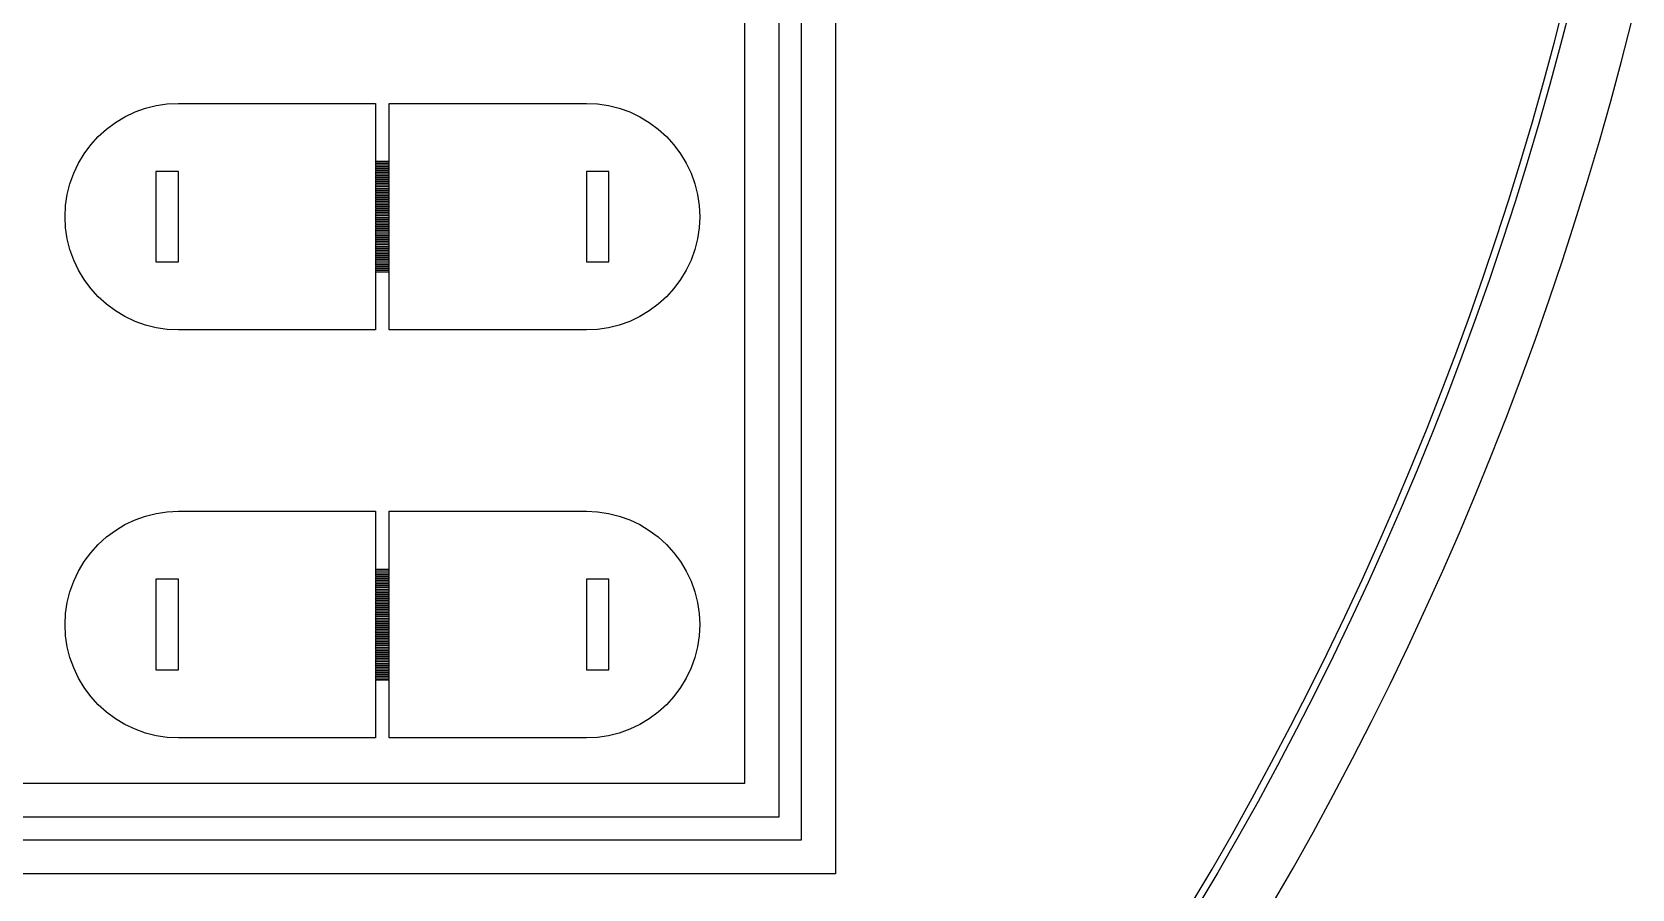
# Model space of a CAD drawing. Header units: metres. Extents: x -16 to 132, y -40 to 113.
# Drawn here: x 93.33 to 129.43, y -1.36 to 17.97 of the extents above; entities that cross this region are included whole.
import ezdxf

# ---------------------------------------------------------------- set-up
doc = ezdxf.new("R2010")
doc.units = ezdxf.units.M

msp = doc.modelspace()

# ---------------------------------------------------------------- linework, layer by layer
for p, q in [((111.463, 74.6498), (111.463, -1.0226)), ((110.696, -0.25565), (110.696, 73.8828)), ((110.185, 73.3715), (110.185, 0.25565)), ((109.418, 1.0226), (109.418, 72.6046)), ((127.671, 17.7178), (127.9, 18.6083)), ((128.045, 18.5719), (127.816, 17.6796)), ((129.194, 17.3164), (129.428, 18.2256)), ((127.431, 16.8302), (127.671, 17.7178)), ((127.816, 17.6796), (127.576, 16.7901)), ((128.949, 16.4101), (129.194, 17.3164)), ((127.181, 15.9455), (127.431, 16.8302)), ((127.576, 16.7901), (127.325, 15.9037)), ((95.6574, 16.167), (95.8936, 16.2515)), ((95.8936, 16.2515), (96.1369, 16.3125)), ((96.1369, 16.3125), (96.3851, 16.3493)), ((96.3851, 16.3493), (96.6357, 16.3616)), ((96.6357, 16.3616), (101.084, 16.3616)), ((101.084, 16.3616), (101.084, 15.0578)), ((101.391, 15.0578), (101.391, 16.3616)), ((101.391, 16.3616), (105.839, 16.3616)), ((105.839, 16.3616), (106.09, 16.3493)), ((106.09, 16.3493), (106.338, 16.3125)), ((106.338, 16.3125), (106.581, 16.2515)), ((106.581, 16.2515), (106.817, 16.167)), ((128.693, 15.5069), (128.949, 16.4101)), ((95.0139, 15.7813), (95.2154, 15.9307)), ((95.2154, 15.9307), (95.4306, 16.0597)), ((95.4306, 16.0597), (95.6574, 16.167)), ((106.817, 16.167), (107.044, 16.0597)), ((107.044, 16.0597), (107.259, 15.9307)), ((107.259, 15.9307), (107.461, 15.7813)), ((126.919, 15.064), (127.181, 15.9455)), ((127.325, 15.9037), (127.063, 15.0205)), ((94.6595, 15.4269), (94.828, 15.6128)), ((94.828, 15.6128), (95.0139, 15.7813)), ((107.461, 15.7813), (107.647, 15.6128)), ((107.647, 15.6128), (107.815, 15.4269)), ((94.3811, 15.0102), (94.5101, 15.2254)), ((94.5101, 15.2254), (94.6595, 15.4269)), ((107.815, 15.4269), (107.965, 15.2254)), ((107.965, 15.2254), (108.094, 15.0102)), ((128.426, 14.6068), (128.693, 15.5069)), ((94.2738, 14.7834), (94.3811, 15.0102)), ((96.6357, 14.8277), (96.1244, 14.8277)), ((96.1244, 14.8277), (96.1244, 12.7825)), ((96.6357, 12.7825), (96.6357, 14.8277)), ((101.084, 15.0578), (101.391, 15.0578)), ((101.391, 15.0475), (101.084, 15.0475)), ((101.084, 15.0475), (101.084, 15.0169)), ((101.084, 15.0169), (101.391, 15.0169)), ((101.391, 15.0066), (101.084, 15.0066)), ((101.084, 15.0066), (101.084, 14.976)), ((101.084, 14.976), (101.391, 14.976)), ((101.391, 14.9657), (101.084, 14.9657)), ((101.084, 14.9657), (101.084, 14.9351)), ((101.084, 14.9351), (101.391, 14.9351)), ((101.391, 14.9248), (101.084, 14.9248)), ((101.084, 14.9248), (101.084, 14.8941)), ((101.084, 14.8941), (101.391, 14.8941)), ((101.391, 14.8839), (101.084, 14.8839)), ((101.084, 14.8839), (101.084, 14.8533)), ((101.084, 14.8533), (101.391, 14.8533)), ((101.391, 14.843), (101.084, 14.843)), ((101.084, 14.843), (101.084, 14.8123)), ((101.084, 14.8123), (101.391, 14.8123)), ((101.391, 14.8021), (101.084, 14.8021)), ((101.084, 14.8021), (101.084, 14.7714)), ((101.391, 15.0169), (101.391, 15.0475)), ((101.391, 14.976), (101.391, 15.0066)), ((101.391, 14.9351), (101.391, 14.9657)), ((101.391, 14.8941), (101.391, 14.9248)), ((101.391, 14.8533), (101.391, 14.8839)), ((101.391, 14.8123), (101.391, 14.843)), ((101.391, 14.7714), (101.391, 14.8021)), ((106.35, 14.8277), (105.839, 14.8277)), ((105.839, 14.8277), (105.839, 12.7825)), ((106.35, 12.7825), (106.35, 14.8277)), ((108.094, 15.0102), (108.201, 14.7834)), ((126.647, 14.1858), (126.919, 15.064)), ((127.063, 15.0205), (126.79, 14.1405)), ((94.1283, 14.3038), (94.1893, 14.5472)), ((94.1893, 14.5472), (94.2738, 14.7834)), ((101.084, 14.7714), (101.391, 14.7714)), ((101.391, 14.7612), (101.084, 14.7612)), ((101.084, 14.7612), (101.084, 14.7305)), ((101.084, 14.7305), (101.391, 14.7305)), ((101.391, 14.7203), (101.084, 14.7203)), ((101.084, 14.7203), (101.084, 14.6896)), ((101.084, 14.6896), (101.391, 14.6896)), ((101.391, 14.6794), (101.084, 14.6794)), ((101.084, 14.6794), (101.084, 14.6487)), ((101.084, 14.6487), (101.391, 14.6487)), ((101.391, 14.6385), (101.084, 14.6385)), ((101.084, 14.6385), (101.084, 14.6078)), ((101.084, 14.6078), (101.391, 14.6078)), ((101.391, 14.5976), (101.084, 14.5976)), ((101.084, 14.5976), (101.084, 14.5669)), ((101.084, 14.5669), (101.391, 14.5669)), ((101.391, 14.5567), (101.084, 14.5567)), ((101.084, 14.5567), (101.084, 14.526)), ((101.084, 14.526), (101.391, 14.526)), ((101.391, 14.5158), (101.084, 14.5158)), ((101.084, 14.5158), (101.084, 14.4851)), ((101.084, 14.4851), (101.391, 14.4851)), ((101.391, 14.4749), (101.084, 14.4749)), ((101.084, 14.4749), (101.084, 14.4442)), ((101.084, 14.4442), (101.391, 14.4442)), ((101.391, 14.7305), (101.391, 14.7612)), ((101.391, 14.6896), (101.391, 14.7203)), ((101.391, 14.6487), (101.391, 14.6794)), ((101.391, 14.6078), (101.391, 14.6385)), ((101.391, 14.5669), (101.391, 14.5976)), ((101.391, 14.526), (101.391, 14.5567)), ((101.391, 14.4851), (101.391, 14.5158)), ((101.391, 14.4442), (101.391, 14.4749)), ((108.201, 14.7834), (108.286, 14.5472)), ((108.286, 14.5472), (108.346, 14.3038)), ((128.148, 13.7101), (128.426, 14.6068)), ((94.0915, 14.0557), (94.1283, 14.3038)), ((101.391, 14.434), (101.084, 14.434)), ((101.084, 14.434), (101.084, 14.4033)), ((101.084, 14.4033), (101.391, 14.4033)), ((101.391, 14.3931), (101.084, 14.3931)), ((101.084, 14.3931), (101.084, 14.3624)), ((101.084, 14.3624), (101.391, 14.3624)), ((101.391, 14.3522), (101.084, 14.3522)), ((101.084, 14.3522), (101.084, 14.3215)), ((101.084, 14.3215), (101.391, 14.3215)), ((101.391, 14.3113), (101.084, 14.3113)), ((101.084, 14.3113), (101.084, 14.2806)), ((101.084, 14.2806), (101.391, 14.2806)), ((101.391, 14.2704), (101.084, 14.2704)), ((101.084, 14.2704), (101.084, 14.2397)), ((101.084, 14.2397), (101.391, 14.2397)), ((101.391, 14.2295), (101.084, 14.2295)), ((101.084, 14.2295), (101.084, 14.1988)), ((101.084, 14.1988), (101.391, 14.1988)), ((101.391, 14.1886), (101.084, 14.1886)), ((101.084, 14.1886), (101.084, 14.1579)), ((101.084, 14.1579), (101.391, 14.1579)), ((101.391, 14.1477), (101.084, 14.1477)), ((101.084, 14.1477), (101.084, 14.117)), ((101.084, 14.117), (101.391, 14.117)), ((101.391, 14.1068), (101.084, 14.1068)), ((101.084, 14.1068), (101.084, 14.0761)), ((101.391, 14.4033), (101.391, 14.434)), ((101.391, 14.3624), (101.391, 14.3931)), ((101.391, 14.3215), (101.391, 14.3522)), ((101.391, 14.2806), (101.391, 14.3113)), ((101.391, 14.2397), (101.391, 14.2704)), ((101.391, 14.1988), (101.391, 14.2295)), ((101.391, 14.1579), (101.391, 14.1886)), ((101.391, 14.117), (101.391, 14.1477)), ((101.391, 14.0761), (101.391, 14.1068)), ((108.346, 14.3038), (108.383, 14.0557)), ((126.364, 13.311), (126.647, 14.1858)), ((126.79, 14.1405), (126.506, 13.2639)), ((94.0792, 13.8051), (94.0915, 14.0557)), ((94.0915, 13.5545), (94.0792, 13.8051)), ((101.084, 14.0761), (101.391, 14.0761)), ((101.391, 14.0658), (101.084, 14.0658)), ((101.084, 14.0658), (101.084, 14.0352)), ((101.084, 14.0352), (101.391, 14.0352)), ((101.391, 14.0249), (101.084, 14.0249)), ((101.084, 14.0249), (101.084, 13.9943)), ((101.084, 13.9943), (101.391, 13.9943)), ((101.391, 13.984), (101.084, 13.984)), ((101.084, 13.984), (101.084, 13.9534)), ((101.084, 13.9534), (101.391, 13.9534)), ((101.391, 13.9431), (101.084, 13.9431)), ((101.084, 13.9431), (101.084, 13.9125)), ((101.084, 13.9125), (101.391, 13.9125)), ((101.391, 13.9022), (101.084, 13.9022)), ((101.084, 13.9022), (101.084, 13.8716)), ((101.084, 13.8716), (101.391, 13.8716)), ((101.391, 13.8613), (101.084, 13.8613)), ((101.084, 13.8613), (101.084, 13.8307)), ((101.084, 13.8307), (101.391, 13.8307)), ((101.391, 13.8204), (101.084, 13.8204)), ((101.084, 13.8204), (101.084, 13.7897)), ((101.084, 13.7897), (101.391, 13.7897)), ((101.391, 13.7795), (101.084, 13.7795)), ((101.084, 13.7795), (101.084, 13.7489)), ((101.084, 13.7489), (101.391, 13.7489)), ((101.391, 13.7386), (101.084, 13.7386)), ((101.084, 13.7386), (101.084, 13.708)), ((101.391, 14.0352), (101.391, 14.0658)), ((101.391, 13.9943), (101.391, 14.0249)), ((101.391, 13.9534), (101.391, 13.984)), ((101.391, 13.9125), (101.391, 13.9431)), ((101.391, 13.8716), (101.391, 13.9022)), ((101.391, 13.8307), (101.391, 13.8613)), ((101.391, 13.7897), (101.391, 13.8204)), ((101.391, 13.7489), (101.391, 13.7795)), ((101.391, 13.708), (101.391, 13.7386)), ((108.383, 14.0557), (108.396, 13.8051)), ((108.396, 13.8051), (108.383, 13.5545)), ((94.1283, 13.3064), (94.0915, 13.5545)), ((101.084, 13.708), (101.391, 13.708)), ((101.391, 13.6977), (101.084, 13.6977)), ((101.084, 13.6977), (101.084, 13.6671)), ((101.084, 13.6671), (101.391, 13.6671)), ((101.391, 13.6568), (101.084, 13.6568)), ((101.084, 13.6568), (101.084, 13.6261)), ((101.084, 13.6261), (101.391, 13.6261)), ((101.391, 13.6159), (101.084, 13.6159)), ((101.084, 13.6159), (101.084, 13.5852)), ((101.084, 13.5852), (101.391, 13.5852)), ((101.391, 13.575), (101.084, 13.575)), ((101.084, 13.575), (101.084, 13.5443)), ((101.084, 13.5443), (101.391, 13.5443)), ((101.391, 13.5341), (101.084, 13.5341)), ((101.084, 13.5341), (101.084, 13.5034)), ((101.084, 13.5034), (101.391, 13.5034)), ((101.391, 13.4932), (101.084, 13.4932)), ((101.084, 13.4932), (101.084, 13.4625)), ((101.084, 13.4625), (101.391, 13.4625)), ((101.391, 13.4523), (101.084, 13.4523)), ((101.084, 13.4523), (101.084, 13.4216)), ((101.084, 13.4216), (101.391, 13.4216)), ((101.391, 13.4114), (101.084, 13.4114)), ((101.084, 13.4114), (101.084, 13.3807)), ((101.084, 13.3807), (101.391, 13.3807)), ((101.391, 13.3705), (101.084, 13.3705)), ((101.084, 13.3705), (101.084, 13.3398)), ((101.391, 13.6671), (101.391, 13.6977)), ((101.391, 13.6261), (101.391, 13.6568)), ((101.391, 13.5852), (101.391, 13.6159)), ((101.391, 13.5443), (101.391, 13.575)), ((101.391, 13.5034), (101.391, 13.5341)), ((101.391, 13.4625), (101.391, 13.4932)), ((101.391, 13.4216), (101.391, 13.4523)), ((101.391, 13.3807), (101.391, 13.4114)), ((101.391, 13.3398), (101.391, 13.3705)), ((108.383, 13.5545), (108.346, 13.3064)), ((127.859, 12.817), (128.148, 13.7101)), ((94.1893, 13.063), (94.1283, 13.3064)), ((94.2738, 12.8268), (94.1893, 13.063)), ((101.084, 13.3398), (101.391, 13.3398)), ((101.391, 13.3296), (101.084, 13.3296)), ((101.084, 13.3296), (101.084, 13.2989)), ((101.084, 13.2989), (101.391, 13.2989)), ((101.391, 13.2887), (101.084, 13.2887)), ((101.084, 13.2887), (101.084, 13.258)), ((101.084, 13.258), (101.391, 13.258)), ((101.391, 13.2478), (101.084, 13.2478)), ((101.084, 13.2478), (101.084, 13.2171)), ((101.084, 13.2171), (101.391, 13.2171)), ((101.391, 13.2069), (101.084, 13.2069)), ((101.084, 13.2069), (101.084, 13.1762)), ((101.084, 13.1762), (101.391, 13.1762)), ((101.391, 13.166), (101.084, 13.166)), ((101.084, 13.166), (101.084, 13.1353)), ((101.084, 13.1353), (101.391, 13.1353)), ((101.391, 13.1251), (101.084, 13.1251)), ((101.084, 13.1251), (101.084, 13.0944)), ((101.084, 13.0944), (101.391, 13.0944)), ((101.391, 13.0842), (101.084, 13.0842)), ((101.084, 13.0842), (101.084, 13.0535)), ((101.084, 13.0535), (101.391, 13.0535)), ((101.391, 13.0433), (101.084, 13.0433)), ((101.084, 13.0433), (101.084, 13.0126)), ((101.084, 13.0126), (101.391, 13.0126)), ((101.391, 13.0024), (101.084, 13.0024)), ((101.084, 13.0024), (101.084, 12.9717)), ((101.391, 13.2989), (101.391, 13.3296)), ((101.391, 13.258), (101.391, 13.2887)), ((101.391, 13.2171), (101.391, 13.2478)), ((101.391, 13.1762), (101.391, 13.2069)), ((101.391, 13.1353), (101.391, 13.166)), ((101.391, 13.0944), (101.391, 13.1251)), ((101.391, 13.0535), (101.391, 13.0842)), ((101.391, 13.0126), (101.391, 13.0433)), ((101.391, 12.9717), (101.391, 13.0024)), ((108.286, 13.063), (108.201, 12.8268)), ((108.346, 13.3064), (108.286, 13.063)), ((126.07, 12.4397), (126.364, 13.311)), ((126.506, 13.2639), (126.212, 12.3909)), ((94.3811, 12.6), (94.2738, 12.8268)), ((96.1244, 12.7825), (96.6357, 12.7825)), ((101.084, 12.9717), (101.391, 12.9717)), ((101.391, 12.9615), (101.084, 12.9615)), ((101.084, 12.9615), (101.084, 12.9308)), ((101.084, 12.9308), (101.391, 12.9308)), ((101.391, 12.9205), (101.084, 12.9205)), ((101.084, 12.9205), (101.084, 12.8899)), ((101.084, 12.8899), (101.391, 12.8899)), ((101.391, 12.8796), (101.084, 12.8796)), ((101.084, 12.8796), (101.084, 12.849)), ((101.084, 12.849), (101.391, 12.849)), ((101.391, 12.8387), (101.084, 12.8387)), ((101.084, 12.8387), (101.084, 12.8081)), ((101.084, 12.8081), (101.391, 12.8081)), ((101.391, 12.7979), (101.084, 12.7979)), ((101.084, 12.7979), (101.084, 12.7672)), ((101.084, 12.7672), (101.391, 12.7672)), ((101.391, 12.7569), (101.084, 12.7569)), ((101.084, 12.7569), (101.084, 12.7263)), ((101.084, 12.7263), (101.391, 12.7263)), ((101.391, 12.716), (101.084, 12.716)), ((101.084, 12.716), (101.084, 12.6854)), ((101.084, 12.6854), (101.391, 12.6854)), ((101.391, 12.6751), (101.084, 12.6751)), ((101.084, 12.6751), (101.084, 12.6444)), ((101.084, 12.6444), (101.391, 12.6444)), ((101.391, 12.6342), (101.084, 12.6342)), ((101.084, 12.6342), (101.084, 12.6035)), ((101.391, 12.9308), (101.391, 12.9615)), ((101.391, 12.8899), (101.391, 12.9205)), ((101.391, 12.849), (101.391, 12.8796)), ((101.391, 12.8081), (101.391, 12.8387)), ((101.391, 12.7672), (101.391, 12.7979)), ((101.391, 12.7263), (101.391, 12.7569)), ((101.391, 12.6854), (101.391, 12.716)), ((101.391, 12.6444), (101.391, 12.6751)), ((101.391, 12.6035), (101.391, 12.6342)), ((105.839, 12.7825), (106.35, 12.7825)), ((108.201, 12.8268), (108.094, 12.6)), ((127.559, 11.9274), (127.859, 12.817)), ((94.5101, 12.3848), (94.3811, 12.6)), ((94.6595, 12.1833), (94.5101, 12.3848)), ((101.084, 12.6035), (101.391, 12.6035)), ((101.391, 12.5933), (101.084, 12.5933)), ((101.084, 12.5933), (101.084, 12.5626)), ((101.084, 12.5626), (101.391, 12.5626)), ((101.391, 12.5524), (101.084, 12.5524)), ((101.084, 12.5524), (101.084, 11.2486)), ((101.391, 12.5626), (101.391, 12.5933)), ((101.391, 11.2486), (101.391, 12.5524)), ((107.965, 12.3848), (107.815, 12.1833)), ((108.094, 12.6), (107.965, 12.3848)), ((125.766, 11.5721), (126.07, 12.4397)), ((126.212, 12.3909), (125.907, 11.5216)), ((94.828, 11.9974), (94.6595, 12.1833)), ((95.0139, 11.8289), (94.828, 11.9974)), ((107.647, 11.9974), (107.461, 11.8289)), ((107.815, 12.1833), (107.647, 11.9974)), ((127.249, 11.0415), (127.559, 11.9274)), ((95.2154, 11.6795), (95.0139, 11.8289)), ((95.4306, 11.5505), (95.2154, 11.6795)), ((95.6574, 11.4432), (95.4306, 11.5505)), ((107.044, 11.5505), (106.817, 11.4432)), ((107.259, 11.6795), (107.044, 11.5505)), ((107.461, 11.8289), (107.259, 11.6795)), ((125.451, 10.7083), (125.766, 11.5721)), ((95.8936, 11.3587), (95.6574, 11.4432)), ((96.1369, 11.2977), (95.8936, 11.3587)), ((96.3851, 11.2609), (96.1369, 11.2977)), ((96.6357, 11.2486), (96.3851, 11.2609)), ((101.084, 11.2486), (96.6357, 11.2486)), ((105.839, 11.2486), (101.391, 11.2486)), ((106.09, 11.2609), (105.839, 11.2486)), ((106.338, 11.2977), (106.09, 11.2609)), ((106.581, 11.3587), (106.338, 11.2977)), ((106.817, 11.4432), (106.581, 11.3587)), ((125.907, 11.5216), (125.591, 10.6561)), ((126.927, 10.1596), (127.249, 11.0415)), ((125.125, 9.84846), (125.451, 10.7083)), ((125.591, 10.6561), (125.265, 9.79448)), ((126.594, 9.28163), (126.927, 10.1596)), ((124.789, 8.99266), (125.125, 9.84846)), ((125.265, 9.79448), (124.928, 8.93697)), ((126.251, 8.40784), (126.594, 9.28163)), ((124.442, 8.14105), (124.789, 8.99266)), ((124.928, 8.93697), (124.581, 8.08365)), ((125.897, 7.53833), (126.251, 8.40784)), ((124.085, 7.29375), (124.442, 8.14105)), ((124.581, 8.08365), (124.223, 7.23465)), ((123.718, 6.4509), (124.085, 7.29375)), ((124.223, 7.23465), (123.855, 6.39011)), ((125.533, 6.67322), (125.897, 7.53833)), ((95.4306, 6.85631), (95.6574, 6.96358)), ((95.6574, 6.96358), (95.8936, 7.04811)), ((95.8936, 7.04811), (96.1369, 7.10905)), ((96.1369, 7.10905), (96.3851, 7.14587)), ((96.3851, 7.14587), (96.6357, 7.15819)), ((96.6357, 7.15819), (101.084, 7.15819)), ((101.084, 7.15819), (101.084, 5.85437)), ((101.391, 5.85437), (101.391, 7.15819)), ((101.391, 7.15819), (105.839, 7.15819)), ((105.839, 7.15819), (106.09, 7.14587)), ((106.09, 7.14587), (106.338, 7.10905)), ((106.338, 7.10905), (106.581, 7.04811)), ((106.581, 7.04811), (106.817, 6.96358)), ((106.817, 6.96358), (107.044, 6.85631)), ((94.828, 6.40941), (95.0139, 6.5779)), ((95.0139, 6.5779), (95.2154, 6.72733)), ((95.2154, 6.72733), (95.4306, 6.85631)), ((107.044, 6.85631), (107.259, 6.72733)), ((107.259, 6.72733), (107.461, 6.5779)), ((107.461, 6.5779), (107.647, 6.40941)), ((125.157, 5.81264), (125.533, 6.67322)), ((94.5101, 6.022), (94.6595, 6.22351)), ((94.6595, 6.22351), (94.828, 6.40941)), ((107.647, 6.40941), (107.815, 6.22351)), ((107.815, 6.22351), (107.965, 6.022)), ((123.34, 5.61263), (123.718, 6.4509)), ((123.855, 6.39011), (123.476, 5.55016)), ((94.2738, 5.58), (94.3811, 5.80681)), ((94.3811, 5.80681), (94.5101, 6.022)), ((101.084, 5.85437), (101.391, 5.85437)), ((101.391, 5.84415), (101.084, 5.84415)), ((101.084, 5.84415), (101.084, 5.81348)), ((101.084, 5.81348), (101.391, 5.81348)), ((101.391, 5.80324), (101.084, 5.80324)), ((101.084, 5.80324), (101.084, 5.77255)), ((101.391, 5.81348), (101.391, 5.84415)), ((101.391, 5.77255), (101.391, 5.80324)), ((107.965, 6.022), (108.094, 5.80681)), ((108.094, 5.80681), (108.201, 5.58)), ((124.772, 4.95674), (125.157, 5.81264)), ((94.1893, 5.3438), (94.2738, 5.58)), ((96.6357, 5.6243), (96.1244, 5.6243)), ((96.1244, 5.6243), (96.1244, 3.57909)), ((96.6357, 3.57909), (96.6357, 5.6243)), ((101.084, 5.77255), (101.391, 5.77255)), ((101.391, 5.76234), (101.084, 5.76234)), ((101.084, 5.76234), (101.084, 5.73166)), ((101.084, 5.73166), (101.391, 5.73166)), ((101.391, 5.72142), (101.084, 5.72142)), ((101.084, 5.72142), (101.084, 5.69075)), ((101.084, 5.69075), (101.391, 5.69075)), ((101.391, 5.68053), (101.084, 5.68053)), ((101.084, 5.68053), (101.084, 5.64986)), ((101.084, 5.64986), (101.391, 5.64986)), ((101.391, 5.63963), (101.084, 5.63963)), ((101.084, 5.63963), (101.084, 5.60893)), ((101.084, 5.60893), (101.391, 5.60893)), ((101.391, 5.59872), (101.084, 5.59872)), ((101.084, 5.59872), (101.084, 5.56804)), ((101.084, 5.56804), (101.391, 5.56804)), ((101.391, 5.55782), (101.084, 5.55782)), ((101.084, 5.55782), (101.084, 5.52715)), ((101.084, 5.52715), (101.391, 5.52715)), ((101.391, 5.51691), (101.084, 5.51691)), ((101.084, 5.51691), (101.084, 5.48624)), ((101.084, 5.48624), (101.391, 5.48624)), ((101.391, 5.47601), (101.084, 5.47601)), ((101.084, 5.47601), (101.084, 5.44533)), ((101.084, 5.44533), (101.391, 5.44533)), ((101.391, 5.4351), (101.084, 5.4351)), ((101.084, 5.4351), (101.084, 5.40442)), ((101.391, 5.73166), (101.391, 5.76234)), ((101.391, 5.69075), (101.391, 5.72142)), ((101.391, 5.64986), (101.391, 5.68053)), ((101.391, 5.60893), (101.391, 5.63963)), ((101.391, 5.56804), (101.391, 5.59872)), ((101.391, 5.52715), (101.391, 5.55782)), ((101.391, 5.48624), (101.391, 5.51691)), ((101.391, 5.44533), (101.391, 5.47601)), ((101.391, 5.40442), (101.391, 5.4351)), ((106.35, 5.6243), (105.839, 5.6243)), ((105.839, 5.6243), (105.839, 3.57909)), ((106.35, 3.57909), (106.35, 5.6243)), ((108.201, 5.58), (108.286, 5.3438)), ((122.952, 4.77904), (123.34, 5.61263)), ((123.476, 5.55016), (123.087, 4.7149)), ((94.0915, 4.85226), (94.1283, 5.10043)), ((94.1283, 5.10043), (94.1893, 5.3438)), ((101.084, 5.40442), (101.391, 5.40442)), ((101.391, 5.3942), (101.084, 5.3942)), ((101.084, 5.3942), (101.084, 5.36353)), ((101.084, 5.36353), (101.391, 5.36353)), ((101.391, 5.35329), (101.084, 5.35329)), ((101.084, 5.35329), (101.084, 5.32262)), ((101.084, 5.32262), (101.391, 5.32262)), ((101.391, 5.31239), (101.084, 5.31239)), ((101.084, 5.31239), (101.084, 5.28171)), ((101.084, 5.28171), (101.391, 5.28171)), ((101.391, 5.2715), (101.084, 5.2715)), ((101.084, 5.2715), (101.084, 5.24081)), ((101.084, 5.24081), (101.391, 5.24081)), ((101.391, 5.23058), (101.084, 5.23058)), ((101.084, 5.23058), (101.084, 5.19991)), ((101.084, 5.19991), (101.391, 5.19991)), ((101.391, 5.18968), (101.084, 5.18968)), ((101.084, 5.18968), (101.084, 5.15901)), ((101.084, 5.15901), (101.391, 5.15901)), ((101.391, 5.14877), (101.084, 5.14877)), ((101.084, 5.14877), (101.084, 5.11809)), ((101.084, 5.11809), (101.391, 5.11809)), ((101.391, 5.10788), (101.084, 5.10788)), ((101.084, 5.10788), (101.084, 5.07719)), ((101.084, 5.07719), (101.391, 5.07719)), ((101.391, 5.06696), (101.084, 5.06696)), ((101.084, 5.06696), (101.084, 5.03629)), ((101.391, 5.36353), (101.391, 5.3942)), ((101.391, 5.32262), (101.391, 5.35329)), ((101.391, 5.28171), (101.391, 5.31239)), ((101.391, 5.24081), (101.391, 5.2715)), ((101.391, 5.19991), (101.391, 5.23058)), ((101.391, 5.15901), (101.391, 5.18968)), ((101.391, 5.11809), (101.391, 5.14877)), ((101.391, 5.07719), (101.391, 5.10788)), ((101.391, 5.03629), (101.391, 5.06696)), ((108.286, 5.3438), (108.346, 5.10043)), ((108.346, 5.10043), (108.383, 4.85226)), ((94.0792, 4.6017), (94.0915, 4.85226)), ((101.084, 5.03629), (101.391, 5.03629)), ((101.391, 5.02606), (101.084, 5.02606)), ((101.084, 5.02606), (101.084, 4.99539)), ((101.084, 4.99539), (101.391, 4.99539)), ((101.391, 4.98517), (101.084, 4.98517)), ((101.084, 4.98517), (101.084, 4.95447)), ((101.084, 4.95447), (101.391, 4.95447)), ((101.391, 4.94426), (101.084, 4.94426)), ((101.084, 4.94426), (101.084, 4.91357)), ((101.084, 4.91357), (101.391, 4.91357)), ((101.391, 4.90335), (101.084, 4.90335)), ((101.084, 4.90335), (101.084, 4.87268)), ((101.084, 4.87268), (101.391, 4.87268)), ((101.391, 4.86244), (101.084, 4.86244)), ((101.084, 4.86244), (101.084, 4.83177)), ((101.084, 4.83177), (101.391, 4.83177)), ((101.391, 4.82155), (101.084, 4.82155)), ((101.084, 4.82155), (101.084, 4.79088)), ((101.084, 4.79088), (101.391, 4.79088)), ((101.391, 4.78064), (101.084, 4.78064)), ((101.084, 4.78064), (101.084, 4.74995)), ((101.084, 4.74995), (101.391, 4.74995)), ((101.391, 4.73973), (101.084, 4.73973)), ((101.084, 4.73973), (101.084, 4.70906)), ((101.084, 4.70906), (101.391, 4.70906)), ((101.391, 4.69882), (101.084, 4.69882)), ((101.084, 4.69882), (101.084, 4.66815)), ((101.391, 4.99539), (101.391, 5.02606)), ((101.391, 4.95447), (101.391, 4.98517)), ((101.391, 4.91357), (101.391, 4.94426)), ((101.391, 4.87268), (101.391, 4.90335)), ((101.391, 4.83177), (101.391, 4.86244)), ((101.391, 4.79088), (101.391, 4.82155)), ((101.391, 4.74995), (101.391, 4.78064)), ((101.391, 4.70906), (101.391, 4.73973)), ((101.391, 4.66815), (101.391, 4.69882)), ((108.383, 4.85226), (108.396, 4.6017)), ((122.554, 3.95029), (122.952, 4.77904)), ((123.087, 4.7149), (122.688, 3.88449)), ((124.376, 4.10564), (124.772, 4.95674)), ((94.0915, 4.35112), (94.0792, 4.6017)), ((94.1283, 4.10295), (94.0915, 4.35112)), ((101.084, 4.66815), (101.391, 4.66815)), ((101.391, 4.65793), (101.084, 4.65793)), ((101.084, 4.65793), (101.084, 4.62726)), ((101.084, 4.62726), (101.391, 4.62726)), ((101.391, 4.61703), (101.084, 4.61703)), ((101.084, 4.61703), (101.084, 4.58635)), ((101.084, 4.58635), (101.391, 4.58635)), ((101.391, 4.57613), (101.084, 4.57613)), ((101.084, 4.57613), (101.084, 4.54546)), ((101.084, 4.54546), (101.391, 4.54546)), ((101.391, 4.53523), (101.084, 4.53523)), ((101.084, 4.53523), (101.084, 4.50456)), ((101.084, 4.50456), (101.391, 4.50456)), ((101.391, 4.49432), (101.084, 4.49432)), ((101.084, 4.49432), (101.084, 4.46365)), ((101.084, 4.46365), (101.391, 4.46365)), ((101.391, 4.45343), (101.084, 4.45343)), ((101.084, 4.45343), (101.084, 4.42274)), ((101.084, 4.42274), (101.391, 4.42274)), ((101.391, 4.41252), (101.084, 4.41252)), ((101.084, 4.41252), (101.084, 4.38184)), ((101.084, 4.38184), (101.391, 4.38184)), ((101.391, 4.37161), (101.084, 4.37161)), ((101.084, 4.37161), (101.084, 4.34094)), ((101.084, 4.34094), (101.391, 4.34094)), ((101.391, 4.62726), (101.391, 4.65793)), ((101.391, 4.58635), (101.391, 4.61703)), ((101.391, 4.54546), (101.391, 4.57613)), ((101.391, 4.50456), (101.391, 4.53523)), ((101.391, 4.46365), (101.391, 4.49432)), ((101.391, 4.42274), (101.391, 4.45343)), ((101.391, 4.38184), (101.391, 4.41252)), ((101.391, 4.34094), (101.391, 4.37161)), ((108.383, 4.35112), (108.346, 4.10295)), ((108.396, 4.6017), (108.383, 4.35112)), ((94.1893, 3.85959), (94.1283, 4.10295)), ((101.391, 4.3307), (101.084, 4.3307)), ((101.084, 4.3307), (101.084, 4.30003)), ((101.084, 4.30003), (101.391, 4.30003)), ((101.391, 4.28981), (101.084, 4.28981)), ((101.084, 4.28981), (101.084, 4.25912)), ((101.084, 4.25912), (101.391, 4.25912)), ((101.391, 4.24892), (101.084, 4.24892)), ((101.084, 4.24892), (101.084, 4.21822)), ((101.084, 4.21822), (101.391, 4.21822)), ((101.391, 4.20799), (101.084, 4.20799)), ((101.084, 4.20799), (101.084, 4.17732)), ((101.084, 4.17732), (101.391, 4.17732)), ((101.391, 4.1671), (101.084, 4.1671)), ((101.084, 4.1671), (101.084, 4.13643)), ((101.084, 4.13643), (101.391, 4.13643)), ((101.391, 4.12619), (101.084, 4.12619)), ((101.084, 4.12619), (101.084, 4.0955)), ((101.084, 4.0955), (101.391, 4.0955)), ((101.391, 4.0853), (101.084, 4.0853)), ((101.084, 4.0853), (101.084, 4.05461)), ((101.084, 4.05461), (101.391, 4.05461)), ((101.391, 4.04437), (101.084, 4.04437)), ((101.084, 4.04437), (101.084, 4.0137)), ((101.084, 4.0137), (101.391, 4.0137)), ((101.391, 4.00348), (101.084, 4.00348)), ((101.084, 4.00348), (101.084, 3.97281)), ((101.084, 3.97281), (101.391, 3.97281)), ((101.391, 4.30003), (101.391, 4.3307)), ((101.391, 4.25912), (101.391, 4.28981)), ((101.391, 4.21822), (101.391, 4.24892)), ((101.391, 4.17732), (101.391, 4.20799)), ((101.391, 4.13643), (101.391, 4.1671)), ((101.391, 4.0955), (101.391, 4.12619)), ((101.391, 4.05461), (101.391, 4.0853)), ((101.391, 4.0137), (101.391, 4.04437)), ((101.391, 3.97281), (101.391, 4.00348)), ((108.346, 4.10295), (108.286, 3.85959)), ((123.969, 3.25946), (124.376, 4.10564)), ((94.2738, 3.62338), (94.1893, 3.85959)), ((94.3811, 3.39658), (94.2738, 3.62338)), ((101.391, 3.96257), (101.084, 3.96257)), ((101.084, 3.96257), (101.084, 3.93188)), ((101.084, 3.93188), (101.391, 3.93188)), ((101.391, 3.92168), (101.084, 3.92168)), ((101.084, 3.92168), (101.084, 3.89099)), ((101.084, 3.89099), (101.391, 3.89099)), ((101.391, 3.88077), (101.084, 3.88077)), ((101.084, 3.88077), (101.084, 3.8501)), ((101.084, 3.8501), (101.391, 3.8501)), ((101.391, 3.83986), (101.084, 3.83986)), ((101.084, 3.83986), (101.084, 3.80919)), ((101.084, 3.80919), (101.391, 3.80919)), ((101.391, 3.79897), (101.084, 3.79897)), ((101.084, 3.79897), (101.084, 3.76828)), ((101.084, 3.76828), (101.391, 3.76828)), ((101.391, 3.75806), (101.084, 3.75806)), ((101.084, 3.75806), (101.084, 3.72737)), ((101.084, 3.72737), (101.391, 3.72737)), ((101.391, 3.71715), (101.084, 3.71715)), ((101.084, 3.71715), (101.084, 3.68648)), ((101.084, 3.68648), (101.391, 3.68648)), ((101.391, 3.67624), (101.084, 3.67624)), ((101.084, 3.67624), (101.084, 3.64557)), ((101.084, 3.64557), (101.391, 3.64557)), ((101.391, 3.63535), (101.084, 3.63535)), ((101.084, 3.63535), (101.084, 3.60466)), ((101.391, 3.93188), (101.391, 3.96257)), ((101.391, 3.89099), (101.391, 3.92168)), ((101.391, 3.8501), (101.391, 3.88077)), ((101.391, 3.80919), (101.391, 3.83986)), ((101.391, 3.76828), (101.391, 3.79897)), ((101.391, 3.72737), (101.391, 3.75806)), ((101.391, 3.68648), (101.391, 3.71715)), ((101.391, 3.64557), (101.391, 3.67624)), ((101.391, 3.60466), (101.391, 3.63535)), ((108.201, 3.62338), (108.094, 3.39658)), ((108.286, 3.85959), (108.201, 3.62338)), ((122.145, 3.12648), (122.554, 3.95029)), ((122.688, 3.88449), (122.279, 3.05904)), ((94.5101, 3.18138), (94.3811, 3.39658)), ((96.1244, 3.57909), (96.6357, 3.57909)), ((101.084, 3.60466), (101.391, 3.60466)), ((101.391, 3.59445), (101.084, 3.59445)), ((101.084, 3.59445), (101.084, 3.56375)), ((101.084, 3.56375), (101.391, 3.56375)), ((101.391, 3.55353), (101.084, 3.55353)), ((101.084, 3.55353), (101.084, 3.52286)), ((101.084, 3.52286), (101.391, 3.52286)), ((101.391, 3.51263), (101.084, 3.51263)), ((101.084, 3.51263), (101.084, 3.48196)), ((101.084, 3.48196), (101.391, 3.48196)), ((101.391, 3.47173), (101.084, 3.47173)), ((101.084, 3.47173), (101.084, 3.44104)), ((101.084, 3.44104), (101.391, 3.44104)), ((101.391, 3.43083), (101.084, 3.43083)), ((101.084, 3.43083), (101.084, 3.40015)), ((101.084, 3.40015), (101.391, 3.40015)), ((101.391, 3.38991), (101.084, 3.38991)), ((101.084, 3.38991), (101.084, 3.35924)), ((101.084, 3.35924), (101.391, 3.35924)), ((101.391, 3.34901), (101.084, 3.34901)), ((101.084, 3.34901), (101.084, 2.0452)), ((101.391, 3.56375), (101.391, 3.59445)), ((101.391, 3.52286), (101.391, 3.55353)), ((101.391, 3.48196), (101.391, 3.51263)), ((101.391, 3.44104), (101.391, 3.47173)), ((101.391, 3.40015), (101.391, 3.43083)), ((101.391, 3.35924), (101.391, 3.38991)), ((101.391, 2.0452), (101.391, 3.34901)), ((105.839, 3.57909), (106.35, 3.57909)), ((108.094, 3.39658), (107.965, 3.18138)), ((123.552, 2.41833), (123.969, 3.25946)), ((94.6595, 2.97989), (94.5101, 3.18138)), ((94.828, 2.79398), (94.6595, 2.97989)), ((107.815, 2.97989), (107.647, 2.79398)), ((107.965, 3.18138), (107.815, 2.97989)), ((121.727, 2.30774), (122.145, 3.12648)), ((122.279, 3.05904), (121.86, 2.23866)), ((95.0139, 2.62549), (94.828, 2.79398)), ((95.2154, 2.47606), (95.0139, 2.62549)), ((107.461, 2.62549), (107.259, 2.47606)), ((107.647, 2.79398), (107.461, 2.62549)), ((95.4306, 2.34708), (95.2154, 2.47606)), ((95.6574, 2.23981), (95.4306, 2.34708)), ((95.8936, 2.15527), (95.6574, 2.23981)), ((106.817, 2.23981), (106.581, 2.15527)), ((107.044, 2.34708), (106.817, 2.23981)), ((107.259, 2.47606), (107.044, 2.34708)), ((121.298, 1.4942), (121.727, 2.30774)), ((121.86, 2.23866), (121.431, 1.42349)), ((123.125, 1.5824), (123.552, 2.41833)), ((96.1369, 2.09433), (95.8936, 2.15527)), ((96.3851, 2.05751), (96.1369, 2.09433)), ((96.6357, 2.0452), (96.3851, 2.05751)), ((101.084, 2.0452), (96.6357, 2.0452)), ((105.839, 2.0452), (101.391, 2.0452)), ((106.09, 2.05751), (105.839, 2.0452)), ((106.338, 2.09433), (106.09, 2.05751)), ((106.581, 2.15527), (106.338, 2.09433)), ((120.86, 0.68599), (121.298, 1.4942)), ((122.687, 0.75175), (123.125, 1.5824)), ((121.431, 1.42349), (120.991, 0.61366)), ((1.0226, 1.0226), (109.418, 1.0226)), ((122.24, -0.07344), (122.687, 0.75175)), ((120.412, -0.11678), (120.86, 0.68599)), ((120.991, 0.61366), (120.542, -0.19072)), ((110.185, 0.25565), (0.25565, 0.25565)), ((-0.25565, -0.25565), (110.696, -0.25565)), ((119.954, -0.91399), (120.412, -0.11678)), ((120.542, -0.19072), (120.083, -0.98952)), ((121.782, -0.8931), (122.24, -0.07344)), ((111.463, -1.0226), (-1.0226, -1.0226)), ((119.486, -1.70554), (119.954, -0.91399)), ((120.083, -0.98952), (119.614, -1.78264)), ((121.314, -1.70706), (121.782, -0.8931))]:
    msp.add_line(p, q)

doc.saveas('drawing.dxf')
